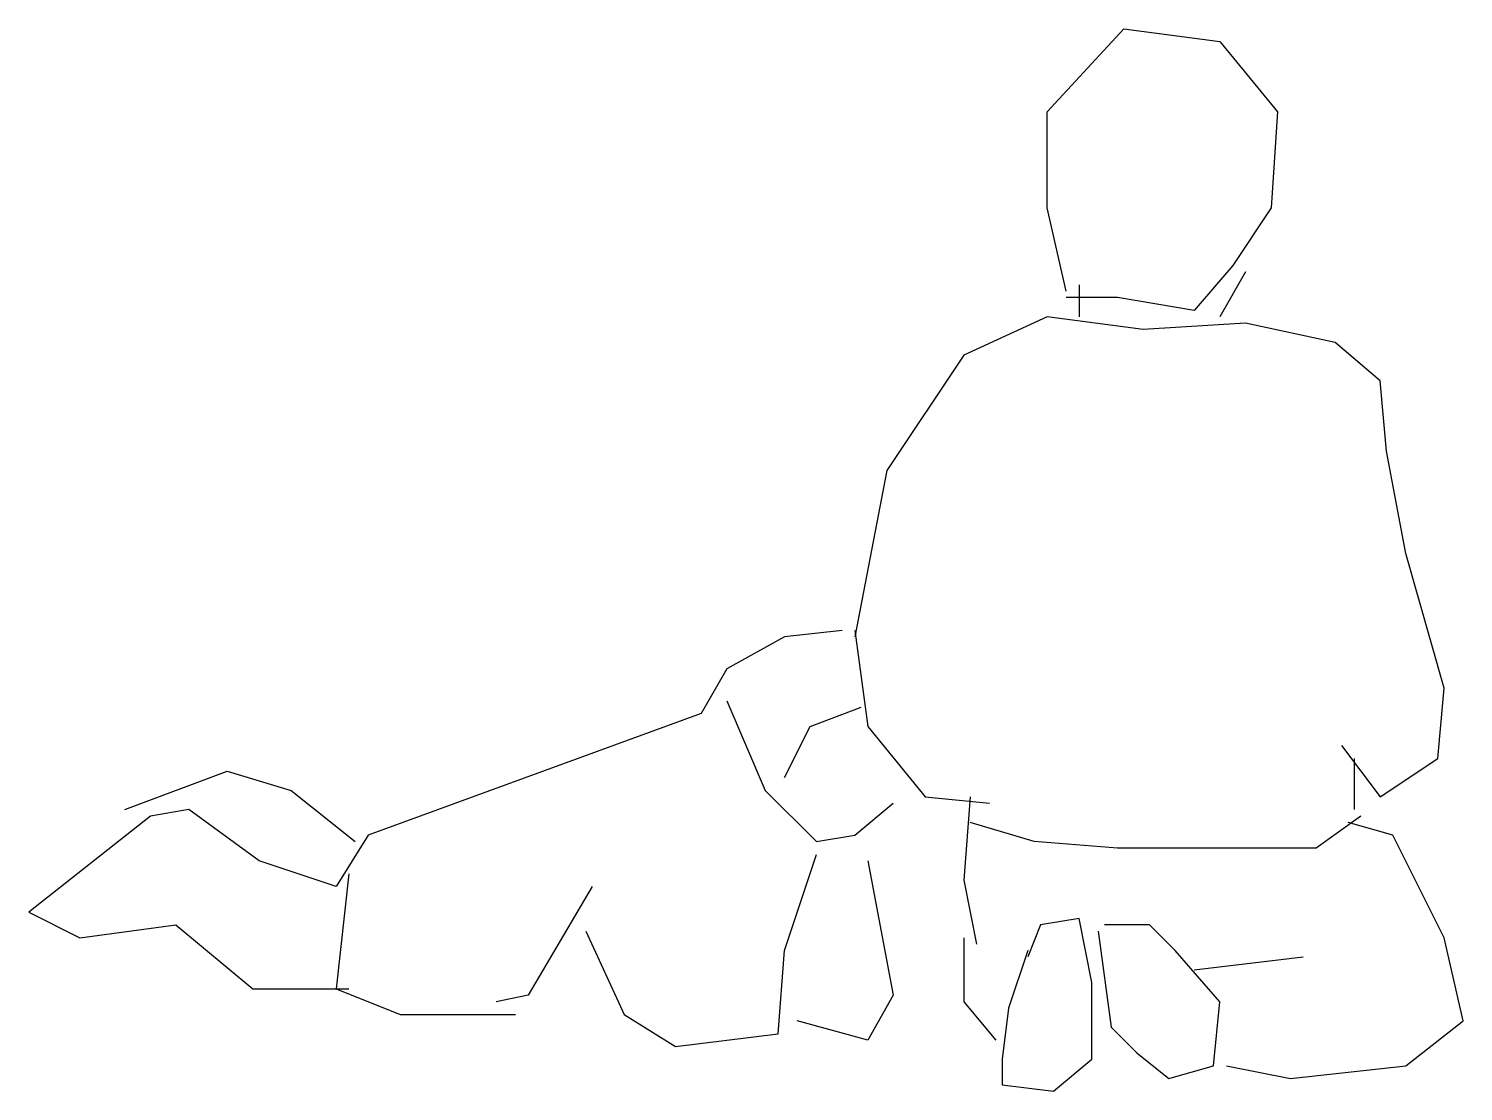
# Model space of a CAD drawing. Extents: x 46391 to 47287, y 15745 to 16409.
import ezdxf

# ---------------------------------------------------------------- set-up
doc = ezdxf.new("R2010")
doc.units = 0
doc.header["$LTSCALE"] = 1270
doc.header["$MEASUREMENT"] = 0
doc.layers.get('0').update_dxf_attribs({"linetype": 'CONTINUOUS'})

msp = doc.modelspace()

# ---------------------------------------------------------------- linework, layer by layer
at = {"linetype": 'CONTINUOUS'}
for p, q in [((47026.771, 16357.455), (47074.771, 16409.455)), ((47074.771, 16409.455), (47134.771, 16401.455)), ((47134.771, 16401.455), (47170.771, 16357.455)), ((47026.771, 16297.455), (47026.771, 16357.455)), ((47170.771, 16357.455), (47166.771, 16297.455)), ((47038.771, 16245.455), (47026.771, 16297.455)), ((47166.771, 16297.455), (47142.771, 16261.455)), ((47142.771, 16261.455), (47118.771, 16233.455)), ((47150.771, 16257.455), (47134.771, 16229.455)), ((47046.771, 16249.455), (47046.771, 16229.455)), ((47070.771, 16241.455), (47038.771, 16241.455)), ((47118.771, 16233.455), (47070.771, 16241.455)), ((47026.771, 16229.455), (46974.771, 16205.455)), ((47086.771, 16221.455), (47026.771, 16229.455)), ((47150.771, 16225.455), (47086.771, 16221.455)), ((47206.771, 16213.455), (47150.771, 16225.455)), ((47234.771, 16189.455), (47206.771, 16213.455)), ((46974.771, 16205.455), (46926.771, 16133.455)), ((47238.771, 16145.455), (47234.771, 16189.455)), ((47250.771, 16081.455), (47238.771, 16145.455)), ((46926.771, 16133.455), (46906.771, 16029.455)), ((47274.771, 15997.455), (47250.771, 16081.455)), ((46862.771, 16029.455), (46826.771, 16009.455)), ((46898.771, 16033.455), (46862.771, 16029.455)), ((46906.771, 16033.455), (46914.771, 15973.455)), ((46826.771, 16009.455), (46810.771, 15981.455)), ((47270.771, 15953.455), (47274.771, 15997.455)), ((46826.771, 15989.455), (46850.771, 15933.455)), ((46878.771, 15973.455), (46910.771, 15985.455)), ((46810.771, 15981.455), (46602.771, 15905.455)), ((46862.771, 15941.455), (46878.771, 15973.455)), ((46914.771, 15973.455), (46950.771, 15929.455)), ((47210.771, 15961.455), (47234.771, 15929.455)), ((47218.771, 15921.455), (47218.771, 15953.455)), ((47234.771, 15929.455), (47270.771, 15953.455)), ((46450.771, 15921.455), (46514.771, 15945.455)), ((46514.771, 15945.455), (46554.771, 15933.455)), ((46554.771, 15933.455), (46594.771, 15901.455)), ((46850.771, 15933.455), (46882.771, 15901.455)), ((46906.771, 15905.455), (46930.771, 15925.455)), ((46950.771, 15929.455), (46990.771, 15925.455)), ((46978.771, 15929.455), (46974.771, 15877.455)), ((46466.771, 15917.455), (46390.771, 15857.455)), ((46490.771, 15921.455), (46466.771, 15917.455)), ((46534.771, 15889.455), (46490.771, 15921.455)), ((47018.771, 15901.455), (46978.771, 15913.455)), ((47222.771, 15917.455), (47194.771, 15897.455)), ((47242.771, 15905.455), (47214.771, 15913.455)), ((46602.771, 15905.455), (46582.771, 15873.455)), ((46882.771, 15901.455), (46906.771, 15905.455)), ((47258.771, 15873.455), (47242.771, 15905.455)), ((47070.771, 15897.455), (47018.771, 15901.455)), ((47134.771, 15897.455), (47070.771, 15897.455)), ((47194.771, 15897.455), (47134.771, 15897.455)), ((46582.771, 15873.455), (46534.771, 15889.455)), ((46862.771, 15833.455), (46882.771, 15893.455)), ((46914.771, 15889.455), (46930.771, 15805.455)), ((46590.771, 15881.455), (46582.771, 15809.455)), ((46974.771, 15877.455), (46982.771, 15837.455)), ((46742.771, 15873.455), (46702.771, 15805.455)), ((47274.771, 15841.455), (47258.771, 15873.455)), ((46390.771, 15857.455), (46422.771, 15841.455)), ((47046.771, 15853.455), (47022.771, 15849.455)), ((47054.771, 15813.455), (47046.771, 15853.455)), ((46422.771, 15841.455), (46482.771, 15849.455)), ((46482.771, 15849.455), (46530.771, 15809.455)), ((46738.771, 15845.455), (46762.771, 15793.455)), ((46974.771, 15841.455), (46974.771, 15801.455)), ((47022.771, 15849.455), (47014.771, 15829.455)), ((47058.771, 15845.455), (47066.771, 15785.455)), ((47090.771, 15849.455), (47062.771, 15849.455)), ((47106.771, 15833.455), (47090.771, 15849.455)), ((47286.771, 15789.455), (47274.771, 15841.455)), ((46858.771, 15781.455), (46862.771, 15833.455)), ((47014.771, 15833.455), (47002.771, 15797.455)), ((47134.771, 15801.455), (47106.771, 15833.455)), ((47118.771, 15821.455), (47186.771, 15829.455)), ((46530.771, 15809.455), (46590.771, 15809.455)), ((46582.771, 15809.455), (46622.771, 15793.455)), ((46702.771, 15805.455), (46682.771, 15801.455)), ((46930.771, 15805.455), (46914.771, 15777.455)), ((47054.771, 15765.455), (47054.771, 15813.455)), ((46974.771, 15801.455), (46994.771, 15777.455)), ((47002.771, 15797.455), (46998.771, 15765.455)), ((47130.771, 15761.455), (47134.771, 15801.455)), ((46622.771, 15793.455), (46694.771, 15793.455)), ((46762.771, 15793.455), (46794.771, 15773.455)), ((46914.771, 15777.455), (46870.771, 15789.455)), ((47250.771, 15761.455), (47286.771, 15789.455)), ((46794.771, 15773.455), (46858.771, 15781.455)), ((47066.771, 15785.455), (47082.771, 15769.455)), ((46998.771, 15765.455), (46998.771, 15749.455)), ((47030.771, 15745.455), (47054.771, 15765.455)), ((47082.771, 15769.455), (47102.771, 15753.455)), ((47102.771, 15753.455), (47130.771, 15761.455)), ((47138.771, 15761.455), (47178.771, 15753.455)), ((47178.771, 15753.455), (47250.771, 15761.455)), ((46998.771, 15749.455), (47030.771, 15745.455))]:
    msp.add_line(p, q, dxfattribs=at)

doc.saveas('drawing.dxf')
